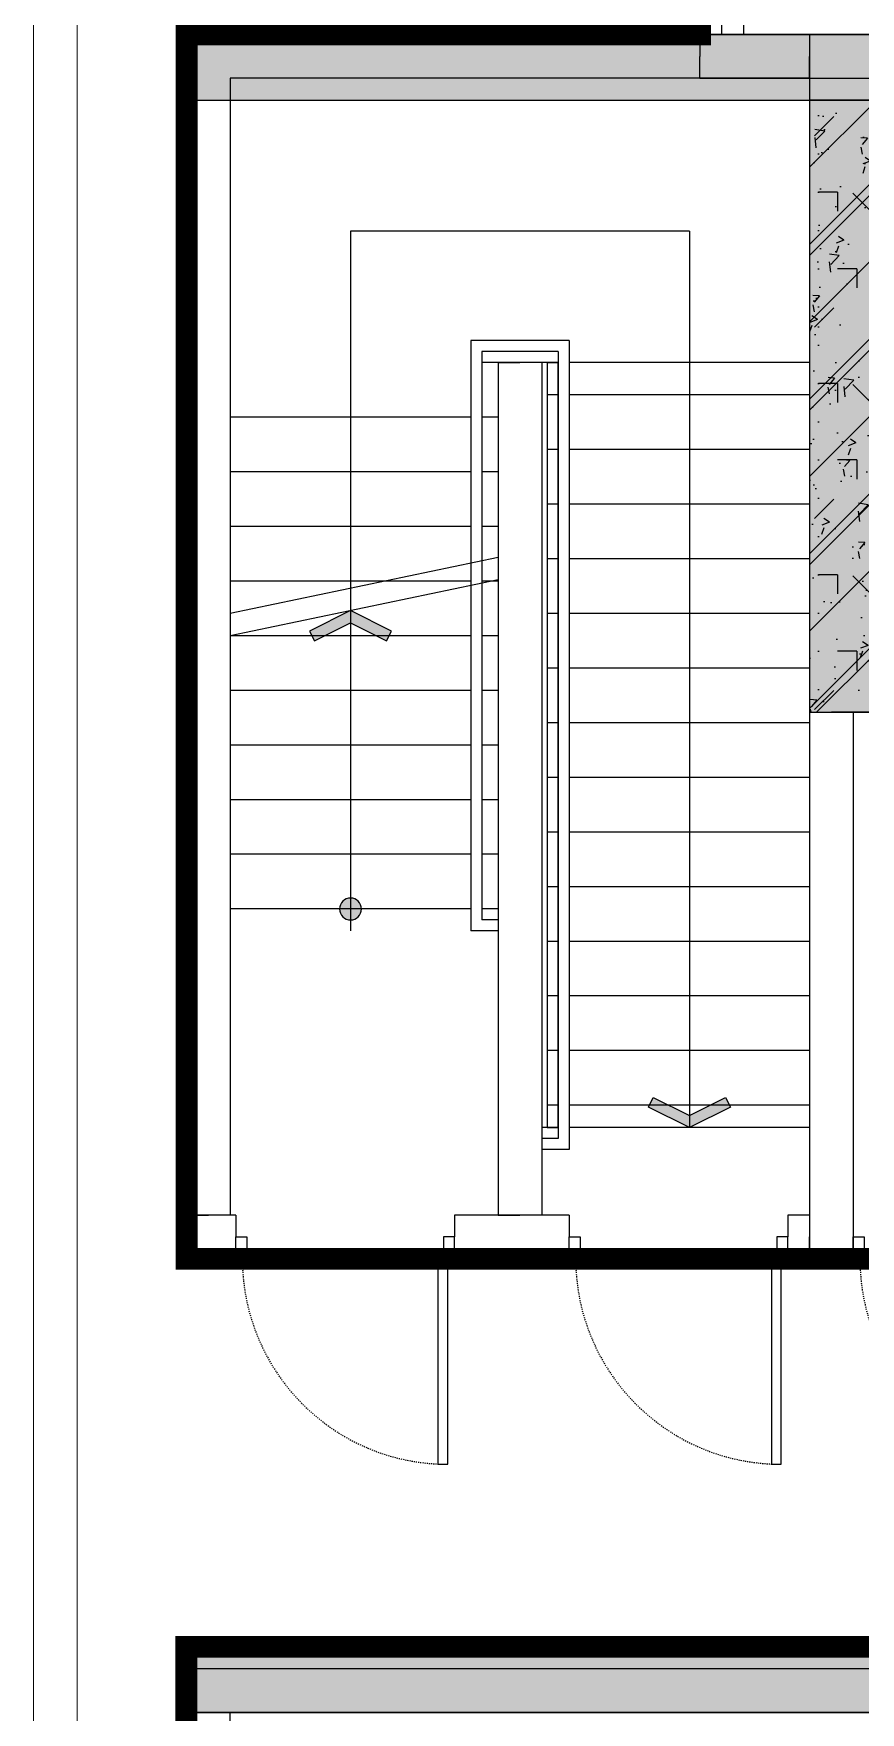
# Model space of a CAD drawing. Header units: millimetres. Extents: x 379264 to 1158416, y -283062 to 356890.
# Drawn here: x 1104351.2 to 1104426.8, y -4962.1 to -4808.5 of the extents above; entities that cross this region are included whole.
import ezdxf

# ---------------------------------------------------------------- set-up
doc = ezdxf.new("R2010")
doc.units = ezdxf.units.MM
doc.linetypes.add('keyplan TANG 1$0$mb tang 1 TWB$0$Hidden10.5', pattern=[1.5, 1, -0.5])
for name, color, linetype in [('CHI TIET THANG SAN VUON$0$DnW', 20, 'Continuous'), ('keyplan TANG 1$0$Brick Wall', 250, 'Continuous'), ('keyplan TANG 1$0$mb tang 1 TWB$0$Brick Wall', 250, 'Continuous'), ('keyplan TANG 1$0$mb tang 1 TWB$0$Concrete Line', 250, 'Continuous'), ('keyplan TANG 1$0$mb tang 1 TWB$0$Curtain Line', 250, 'Continuous'), ('keyplan TANG 1$0$mb tang 1 TWB$0$Door', 250, 'Continuous'), ('keyplan TANG 1$0$mb tang 1 TWB$0$Glass', 250, 'Continuous'), ('keyplan TANG 1$0$mb tang 1 TWB$0$Staircase', 250, 'Continuous'), ('keyplan TANG 1$0$mb tang 1 TWB$0$Staircase Break', 250, 'Continuous'), ('keyplan TANG 1$0$mb tang 1 TWB$0$Staircase Direction', 250, 'Continuous'), ('keyplan TANG 1$0$MB_Cot tang 1$0$Concrete Hatch', 250, 'Continuous'), ('keyplan TANG 1$0$MB_Cot tang 1$0$Concrete Line', 250, 'Continuous'), ('keyplan TANG 1$0$MB_Cot tang 1$0$Concrete Solid', 250, 'Continuous')]:
    doc.layers.add(name, color=color, linetype=linetype)
doc.layers.add('keyplan TANG 1$0$Hatch vat lieu', color=250, linetype='Continuous', lineweight=5)
doc.layers.add('keyplan TANG 1$0$Net Thay khac', color=250, linetype='Continuous', lineweight=15)

# ---------------------------------------------------------------- blocks, each defined once
blk = doc.blocks.new('keyplan TANG 1$0$mb tang 1 TWB$0$Door 1000-1')
at = {"color": 0, "linetype": 'ByBlock'}
blk.add_lwpolyline([(30, 100), (75, 100), (75, 1040.000000000015), (30, 1040.000000000015)], close=True, dxfattribs=at)
for points in [[(50, 55), (30, 55), (30, 100), (0, 100), (0, 0), (50, 0), (50, 55)], [(950.0000000000146, 55), (970.0000000000146, 55), (970.0000000000146, 100), (1000.000000000015, 100), (1000.000000000015, 0), (950.0000000000146, 0), (950.0000000000146, 55)]]:
    blk.add_lwpolyline(points, dxfattribs=at)
at = {"color": 0, "linetype": 'keyplan TANG 1$0$mb tang 1 TWB$0$Hidden10.5'}
blk.add_arc((30, 100), 940.0000000000146, 0, 90, dxfattribs=at)
blk = doc.blocks.new('*U92')
at = {"layer": 'keyplan TANG 1$0$mb tang 1 TWB$0$Door', "xscale": -1}
blk.add_blockref('keyplan TANG 1$0$mb tang 1 TWB$0$Door 1000-1', (1000.000000000015, 0), dxfattribs=at)
blk = doc.blocks.new('*U1407')
at = {"layer": 'keyplan TANG 1$0$mb tang 1 TWB$0$Door'}
blk.add_blockref('keyplan TANG 1$0$mb tang 1 TWB$0$Door 1000-1', (0, 0), dxfattribs=at)
blk = doc.blocks.new('keyplan TANG 1$0$mb tang 1 TWB$0$Arrow 60')
at = {"linetype": 'ByBlock', "lineweight": -2}
h = blk.add_hatch(color=0, dxfattribs=at)
h.paths.add_polyline_path([(1.875, 0.9375000000000001), (1.651393202249892, 1.384713595499924), (0, 0.5590169943748364), (-1.651393202250176, 1.384713595499924), (-1.875, 0.9375000000001494), (0, 0)], flags=17)
h.paths.add_polyline_path([(1.651393202249892, 1.384713595499925), (1.875, 0.9375), (0, 0), (-1.875, 0.9375000000001492), (-1.651393202250176, 1.384713595499925), (0, 0.5590169943748364)])
blk.add_hatch(color=0, dxfattribs=at).paths.add_polyline_path([(1.651393202249892, 1.384713595499925), (1.875, 0.9375), (0, 0), (-1.875, 0.9375000000001492), (-1.651393202250176, 1.384713595499925), (0, 0.5590169943748364)])
at = {"color": 0, "linetype": 'ByBlock', "lineweight": -2}
blk.add_lwpolyline([(1.651393202249892, 1.384713595499925), (1.875, 0.9375), (0, 0), (-1.875, 0.9375000000001492), (-1.651393202250176, 1.384713595499925), (0, 0.5590169943748364)], close=True, dxfattribs=at)
blk = doc.blocks.new('keyplan TANG 1$0$mb tang 1 TWB$0$Dot')
at = {"linetype": 'ByBlock', "lineweight": -2}
h = blk.add_hatch(color=0, dxfattribs=at)
edge = h.paths.add_edge_path()
edge.add_arc((0, 0), 0.5, 0, 360)
at = {"color": 0, "linetype": 'ByBlock', "lineweight": -2}
blk.add_line((-1.110223024625157e-16, -1), (5.551115123125783e-17, 1), dxfattribs=at)
blk.add_circle((0, 0), 0.5, dxfattribs=at)
blk = doc.blocks.new('keyplan TANG 1$0$mb tang 1 TWB$0$A$C2C4C50CE')
at = {"layer": 'keyplan TANG 1$0$mb tang 1 TWB$0$Staircase'}
h = blk.add_hatch(dxfattribs=at)
h.set_pattern_fill('_USER', color=256, scale=250, angle=90, pattern_type=0)
h.set_pattern_definition([(180, (-22499.87999999605, -20575.00000289806), (-7.081923622059975e-14, 250.0000000000001), [])])
h.paths.add_polyline_path([(-21049.87999999605, -19575.00000289807), (-21049.87999999605, -23075.00000289806), (-20999.87999999605, -23075.00000289806), (-20999.87999999605, -19575.00000289807)])
h.paths.add_polyline_path([(-20949.87999999605, -19575.00000289807), (-20949.87999999605, -23075.00000289806), (-19849.87999999605, -23075.00000289806), (-19849.87999999605, -19575.00000289807)])
at = {"layer": 'keyplan TANG 1$0$mb tang 1 TWB$0$Brick Wall'}
for p, q in [((-19849.87999999989, -18075.00000289807), (-22699.87999999971, -18075.00000289807)), ((-22699.87999999971, -18075.00000289807), (-22699.87999999971, -23475.00000289823)), ((-19849.87999999989, -18075.00000289807), (-19849.87999999989, -18175.00000289807)), ((-19849.87999999989, -18275.00000289807), (-19849.87999999989, -18175.00000289807)), ((-19849.87999999989, -18275.00000289807), (-22499.87999999971, -18275.00000289807)), ((-22499.87999999971, -18275.00000289807), (-22499.87999999971, -23475.00000289823)), ((-21274.87999999989, -19575.00000289807), (-21174.87999999989, -19575.00000289807)), ((-21274.87999999989, -19575.00000289807), (-21274.87999999989, -23475.00000289823)), ((-21074.87999999989, -19575.00000289807), (-21174.87999999989, -19575.00000289807)), ((-21074.87999999989, -19575.00000289807), (-21074.87999999989, -23475.00000289823)), ((-19849.87999999989, -21175.00000289812), (-19749.87999999989, -21175.00000289812)), ((-19849.87999999989, -21175.00000289812), (-19849.87999999989, -23675.0000028982)), ((-19649.87999999989, -21175.00000289812), (-19749.87999999989, -21175.00000289812)), ((-19649.87999999989, -21175.00000289812), (-19649.87999999989, -23675.0000028982)), ((-22474.880001064972, -23475.00000289835), (-22699.879999995934, -23475.0000028982)), ((-22699.879999995934, -23475.0000028982), (-22699.879999995992, -23575.0000028982)), ((-22699.87999999971, -23475.00000289823), (-22599.87999999971, -23475.00000289823)), ((-22499.87999999971, -23475.00000289823), (-22599.87999999971, -23475.00000289823)), ((-22474.880001064972, -23475.00000289835), (-22474.88000106503, -23575.00000289835)), ((-20949.88000018703, -23475.00000289835), (-21474.88000069081, -23475.00000289835)), ((-21474.88000069081, -23475.00000289835), (-21474.88000069081, -23575.00000289835)), ((-21274.87999999989, -23475.00000289823), (-21174.87999999989, -23475.00000289823)), ((-21074.87999999989, -23475.00000289823), (-21174.87999999989, -23475.00000289823)), ((-20949.88000018703, -23475.00000289835), (-20949.88000018703, -23575.00000289835)), ((-19849.87999999989, -23475.0000028982), (-19949.87999981275, -23475.0000028982)), ((-19949.87999981275, -23475.0000028982), (-19949.87999981275, -23575.0000028982)), ((-19849.87999999989, -23475.0000028982), (-19849.87999999989, -23575.0000028982)), ((-22699.87999999605, -23675.0000028982), (-22699.879999995992, -23575.0000028982)), ((-22474.88000106509, -23675.00000289835), (-22474.88000106503, -23575.00000289835)), ((-21474.88000069081, -23675.00000289835), (-21474.88000069081, -23575.00000289835)), ((-20949.88000018703, -23675.00000289835), (-20949.88000018703, -23575.00000289835)), ((-19949.87999981275, -23675.0000028982), (-19949.87999981275, -23575.0000028982)), ((-19849.87999999989, -23675.0000028982), (-19849.87999999989, -23575.0000028982)), ((-22474.88000106509, -23675.00000289835), (-22699.87999999605, -23675.0000028982)), ((-20949.88000018703, -23675.00000289835), (-21474.88000069081, -23675.00000289835)), ((-19849.87999999989, -23675.0000028982), (-19949.87999981275, -23675.0000028982)), ((-19849.87999999989, -23675.0000028982), (-19749.87999999989, -23675.0000028982)), ((-19649.87999999989, -23675.0000028982), (-19749.87999999989, -23675.0000028982)), ((-12249.87999973184, -25550.00000088602), (-22699.87999999605, -25550.00000088602)), ((-22699.87999999605, -25550.00000088602), (-22699.87999999605, -25650.00000088602)), ((-12249.87999973184, -25550.00000088602), (-12249.87999973184, -25650.00000088602)), ((-22699.87999999605, -25750.00000088602), (-22699.87999999605, -25650.00000088602)), ((-12249.87999973184, -25750.00000088602), (-12249.87999973184, -25650.00000088602)), ((-12249.87999973184, -25750.00000088602), (-22699.87999999605, -25750.00000088602))]:
    blk.add_line(p, q, dxfattribs=at)
at = {"layer": 'keyplan TANG 1$0$mb tang 1 TWB$0$Concrete Line'}
for p, q in [((-16949.879999999885, -18075.00000289819), (-19849.87999999989, -18075.000002898123)), ((-19849.87999999989, -18075.000002898123), (-19849.87999999989, -21175.00000289812)), ((-12249.87999999989, -18075.00000289813), (-16949.87999999989, -18075.00000289813)), ((-16949.87999999989, -18075.00000289813), (-16949.879999999885, -18075.00000289819)), ((-12249.87999999989, -21175.00000289812), (-12249.87999999989, -18075.00000289813)), ((-16949.87999999989, -18375.00000289819), (-19549.87999999989, -18375.00000289813)), ((-19549.87999999989, -18375.00000289813), (-19549.87999999989, -21175.00000289812)), ((-12549.87999999989, -18375.00000289813), (-16949.87999999989, -18375.00000289813)), ((-16949.87999999989, -18375.00000289813), (-16949.87999999989, -18375.00000289819)), ((-12549.87999999989, -21175.00000289812), (-12549.87999999989, -18375.00000289813)), ((-19849.87999999989, -21175.00000289812), (-19699.87999999989, -21175.00000289812)), ((-19549.87999999989, -21175.00000289812), (-19699.87999999989, -21175.00000289812)), ((-12549.87999999989, -21175.00000289812), (-12399.87999999989, -21175.00000289812)), ((-12249.87999999989, -21175.00000289812), (-12399.87999999989, -21175.00000289812))]:
    blk.add_line(p, q, dxfattribs=at)
at = {"layer": 'keyplan TANG 1$0$mb tang 1 TWB$0$Door'}
for p, q in [((-22399.88000037411, -23675.00000289835), (-21499.87999990099, -23675.00000289835)), ((-20849.88000009872, -23675.00000289835), (-19949.87999981275, -23675.00000289835))]:
    blk.add_line(p, q, dxfattribs=at)
at = {"layer": 'keyplan TANG 1$0$mb tang 1 TWB$0$Staircase'}
for p, q in [((-20949.87999999971, -19475.00000289807), (-21399.87999999971, -19475.00000289807)), ((-21399.87999999971, -19475.00000289807), (-21399.87999999968, -22175.00000289806)), ((-20949.87999999605, -19475.00000289807), (-21399.87999999605, -19475.00000289807)), ((-20949.87999999605, -19475.00000289807), (-20949.87999999605, -23175.00000289806)), ((-20999.87999999971, -19525.00000289807), (-21349.87999999971, -19525.00000289807)), ((-21349.87999999971, -19525.00000289807), (-21349.87999999968, -22125.00000289806)), ((-20999.87999999605, -19525.00000289807), (-21349.87999999605, -19525.00000289807)), ((-20999.87999999605, -19575.00000289807), (-21349.87999999605, -19575.00000289807)), ((-21049.87999999605, -19575.00000289807), (-20999.87999999605, -19575.00000289807)), ((-20999.87999999605, -19525.00000289807), (-20999.87999999605, -23125.00000289806)), ((-19849.87999999605, -19575.00000289807), (-20949.87999999605, -19575.00000289807)), ((-21399.87999999971, -19825.00000289807), (-22499.87999999971, -19825.00000289807)), ((-21274.87999999989, -19825.00000289807), (-21349.87999999968, -19825.00000289807)), ((-21399.87999999971, -20075.00000289809), (-22499.87999999971, -20075.00000289807)), ((-21274.87999999989, -20075.00000289807), (-21349.87999999968, -20075.00000289807)), ((-21399.87999999971, -20325.00000289809), (-22499.87999999971, -20325.00000289806)), ((-21274.87999999989, -20325.00000289806), (-21349.87999999968, -20325.00000289806)), ((-21399.87999999968, -20575.00000289809), (-22499.87999999971, -20575.00000289806)), ((-21274.87999999989, -20575.00000289806), (-21349.87999999968, -20575.00000289806)), ((-21399.87999999968, -20825.00000289809), (-22499.87999999971, -20825.00000289806)), ((-21274.87999999989, -20825.00000289806), (-21349.87999999968, -20825.00000289809)), ((-21399.87999999968, -21075.00000289806), (-22499.87999999971, -21075.00000289806)), ((-21274.87999999989, -21075.00000289806), (-21349.87999999968, -21075.00000289809)), ((-21399.87999999968, -21325.00000289806), (-22499.87999999971, -21325.00000289806)), ((-21274.87999999989, -21325.00000289806), (-21349.87999999968, -21325.00000289806)), ((-21399.87999999968, -21575.00000289806), (-22499.87999999971, -21575.00000289806)), ((-21274.87999999989, -21575.00000289806), (-21349.87999999968, -21575.00000289806)), ((-21399.87999999968, -21825.00000289806), (-22499.87999999971, -21825.00000289806)), ((-21274.87999999989, -21825.00000289806), (-21349.87999999968, -21825.00000289806)), ((-21399.87999999968, -22075.00000289806), (-22499.87999999968, -22075.00000289806)), ((-21274.87999999989, -22075.00000289806), (-21349.87999999968, -22075.00000289806)), ((-21274.87999999989, -22175.00000289806), (-21399.87999999968, -22175.00000289806)), ((-21274.87999999989, -22125.00000289806), (-21349.87999999968, -22125.00000289806)), ((-20999.87999999605, -23075.00000289806), (-21074.87999999989, -23075.00000289806)), ((-19849.87999999605, -23075.00000289806), (-20949.87999999605, -23075.00000289806)), ((-20999.87999999605, -23125.00000289806), (-21074.87999999989, -23125.00000289806)), ((-20949.87999999605, -23175.00000289806), (-21074.87999999989, -23175.00000289806))]:
    blk.add_line(p, q, dxfattribs=at)
blk.add_lwpolyline([(-21049.87999999605, -19575.00000289807), (-21049.87999999605, -23075.00000289806), (-20999.87999999605, -23075.00000289806), (-20999.87999999605, -19575.00000289807)], close=True, dxfattribs=at)
at = {"layer": 'keyplan TANG 1$0$mb tang 1 TWB$0$Staircase Break'}
for p, q in [((-21274.87999999989, -20467.64458063037), (-22499.87999999971, -20722.85291396365)), ((-21274.87999999989, -20569.79166956477), (-22499.87999999971, -20825.00000289806))]:
    blk.add_line(p, q, dxfattribs=at)
at = {"layer": 'keyplan TANG 1$0$mb tang 1 TWB$0$Staircase Direction'}
for p, q in [((-21949.87999999971, -18975.00000289807), (-21949.87999999971, -22125.00000289806)), ((-20399.87999999605, -18975.00000289807), (-21949.87999999971, -18975.00000289807)), ((-20399.87999999605, -18975.00000289807), (-20399.87999999605, -23075.00000289806)), ((-20399.87999999605, -23675.00000289806), (-21174.87999999605, -23675.00000289806))]:
    blk.add_line(p, q, dxfattribs=at)
at = {"layer": 'keyplan TANG 1$0$mb tang 1 TWB$0$Door', "rotation": 180}
for p in [(-21474.88000106509, -23575.0000028982), (-19949.88000018697, -23575.00000289809)]:
    blk.add_blockref('*U1407', p, dxfattribs=at)
at = {"layer": 'keyplan TANG 1$0$mb tang 1 TWB$0$Door', "xscale": -1, "rotation": 180}
blk.add_blockref('*U92', (-19649.88069462526, -23575.00000289809), dxfattribs=at)
at = {"layer": 'keyplan TANG 1$0$mb tang 1 TWB$0$Staircase Direction', "xscale": -100, "yscale": 100, "zscale": 100, "rotation": 180}
for name, p in [('keyplan TANG 1$0$mb tang 1 TWB$0$Arrow 60', (-21949.87999999971, -20710.41666956474)), ('keyplan TANG 1$0$mb tang 1 TWB$0$Dot', (-21949.87999999968, -22075.00000289806))]:
    blk.add_blockref(name, p, dxfattribs=at)
at = {"layer": 'keyplan TANG 1$0$mb tang 1 TWB$0$Staircase Direction', "xscale": 100, "yscale": 100, "zscale": 100}
blk.add_blockref('keyplan TANG 1$0$mb tang 1 TWB$0$Arrow 60', (-20399.87999999605, -23075.00000289806), dxfattribs=at)
blk = doc.blocks.new('keyplan TANG 1$0$mb tang 1 TWB$0$A$C67f029bb')
blk.add_blockref('keyplan TANG 1$0$mb tang 1 TWB$0$A$C2C4C50CE', (-42386.0469336505, -77633.4732285568))
blk = doc.blocks.new('*U1401')
at = {"layer": 'keyplan TANG 1$0$MB_Cot tang 1$0$Concrete Hatch'}
h = blk.add_hatch(dxfattribs=at)
h.set_pattern_fill('CONCRETE', color=256, scale=50, style=0, pattern_type=2)
h.set_pattern_definition([(45, (-6900, -49.99999999999986), (-176.7766952966369, 176.7766952966369), []), (45, (-6900, 1.4210854715202e-13), (-353.5533905932737, 353.5533905932738), []), (49.99999999999999, (-6900, -49.99999999999986), (358.6300913003767, -31.37606749129755), [37.5, -412.5]), (355, (-6900, -49.99999999999986), (-69.3756668065, 376.0960668500059), [30, -330]), (100.4514, (-6870.11416, -52.61466999999985), (289.2546908570108, 344.7197710304768), [31.870095, -350.571056]), (46.18420000000001, (-6900, 50.00000000000014), (533.6205243128222, -82.75950716450905), [56.25, -618.75]), (96.6356, (-6855.5316275, 43.10334650000013), (467.3313527743517, 487.0589354502209), [47.805144, -525.8565]), (351.1842, (-6900, 50.00000000000014), (467.3309725668136, 487.0593004626623), [45, -495]), (21, (-6850, 25.00000000000014), (298.4535260592309, -201.3094453326694), [37.5, -412.5]), (326.0000000000001, (-6850, 25.00000000000014), (121.6576659607909, 362.5750225234265), [30, -330]), (71.4514, (-6825.1288835, 8.224197000000146), (420.111314290745, 161.2652483549762), [31.870095, -350.571056]), (37.50000000000001, (-6900, -49.99999999999986), (6.079927658645334, 166.4469269156558), [0, -326, 0, -335, 0, -331.25]), (7.499999999999999, (-6900, -49.99999999999986), (131.5347687210743, 197.2058559411801), [0, -191, 0, -318.5, 0, -126.25]), (327.5, (-7011.5, -49.99999999999986), (266.9112180862045, -11.2774358671899), [0, -125, 0, -390, 0, -517.5]), (317.5, (-7061.5, -49.99999999999986), (291.5930846711931, 50.05249116615882), [0, -162.5, 0, -259, 0, -367.5]), (0, (-6725, 125.0000000000001), (0, 875), [87.5, -787.5]), (0, (-6462.5, 300.0000000000001), (0, 875), [87.5, -787.5]), (0, (-6637.5, 650.0000000000001), (0, 875), [87.5, -350, 87.5, -350]), (90, (-6725, 125.0000000000001), (-875, 5.35782974626967e-14), [87.5, -787.5]), (90, (-6637.5, 650.0000000000001), (-875, 5.35782974626967e-14), [87.5, -787.5]), (90, (-6375, 300.0000000000001), (-875, 5.35782974626967e-14), [87.5, -787.5]), (90, (-6200, 562.5000000000001), (-875, 5.35782974626967e-14), [87.5, -787.5]), (135, (-6637.5, 125.0000000000001), (-875.016357447105, 8.881784197001252e-14), [123.76, -1113.7]), (135, (-6550, 650.0000000000001), (-875.016357447105, 8.881784197001252e-14), [123.76, -1113.7]), (45, (-6462.5, 300.0000000000001), (8.881784197001252e-14, 875.016357447105), [123.76, -247.485, 123.76, -742.455]), (0, (-7075, -49.99999999999986), (87.5, 87.5), [-175, 0])])
h.paths.add_polyline_path([(-8650, 150), (-8650, -149.9999999999999), (1800, -150), (1800, 150)])
at = {"layer": 'keyplan TANG 1$0$MB_Cot tang 1$0$Concrete Solid'}
blk.add_hatch(color=256, dxfattribs=at).paths.add_polyline_path([(-8650, 150), (-8650, -149.9999999999999), (1800, -150), (1800, 150)])
at = {"layer": 'keyplan TANG 1$0$MB_Cot tang 1$0$Concrete Line'}
blk.add_lwpolyline([(-8650, 150), (-8650, -149.9999999999999), (1800, -150), (1800, 150)], close=True, dxfattribs=at)
blk = doc.blocks.new('*U1402')
at = {"layer": 'keyplan TANG 1$0$MB_Cot tang 1$0$Concrete Hatch'}
h = blk.add_hatch(dxfattribs=at)
h.set_pattern_fill('CONCRETE', color=256, scale=50, style=0, pattern_type=2)
h.set_pattern_definition([(45, (-250, 2450.000000000058), (-176.7766952966369, 176.7766952966369), []), (45, (-250, 2500.000000000058), (-353.5533905932737, 353.5533905932738), []), (49.99999999999999, (-250, 2450.000000000058), (358.6300913003767, -31.37606749129755), [37.5, -412.5]), (355, (-250, 2450.000000000058), (-69.3756668065, 376.0960668500059), [30, -330]), (100.4514, (-220.11416, 2447.385330000058), (289.2546908570108, 344.7197710304768), [31.870095, -350.571056]), (46.18420000000001, (-250, 2550.000000000058), (533.6205243128222, -82.75950716450905), [56.25, -618.75]), (96.6356, (-205.5316275, 2543.103346500058), (467.3313527743517, 487.0589354502209), [47.805144, -525.8565]), (351.1842, (-250, 2550.000000000058), (467.3309725668136, 487.0593004626623), [45, -495]), (21, (-200, 2525.000000000058), (298.4535260592309, -201.3094453326694), [37.5, -412.5]), (326.0000000000001, (-200, 2525.000000000058), (121.6576659607909, 362.5750225234265), [30, -330]), (71.4514, (-175.1288835, 2508.224197000058), (420.111314290745, 161.2652483549762), [31.870095, -350.571056]), (37.50000000000001, (-250, 2450.000000000058), (6.079927658645334, 166.4469269156558), [0, -326, 0, -335, 0, -331.25]), (7.499999999999999, (-250, 2450.000000000058), (131.5347687210743, 197.2058559411801), [0, -191, 0, -318.5, 0, -126.25]), (327.5, (-361.5, 2450.000000000058), (266.9112180862045, -11.2774358671899), [0, -125, 0, -390, 0, -517.5]), (317.5, (-411.5, 2450.000000000058), (291.5930846711931, 50.05249116615882), [0, -162.5, 0, -259, 0, -367.5]), (0, (-75, 2625.000000000058), (0, 875), [87.5, -787.5]), (0, (187.5, 2800.000000000058), (0, 875), [87.5, -787.5]), (0, (12.5, 3150.000000000058), (0, 875), [87.5, -350, 87.5, -350]), (90, (-75, 2625.000000000058), (-875, 5.35782974626967e-14), [87.5, -787.5]), (90, (12.5, 3150.000000000058), (-875, 5.35782974626967e-14), [87.5, -787.5]), (90, (275, 2800.000000000058), (-875, 5.35782974626967e-14), [87.5, -787.5]), (90, (450, 3062.500000000058), (-875, 5.35782974626967e-14), [87.5, -787.5]), (135, (12.5, 2625.000000000058), (-875.016357447105, 8.881784197001252e-14), [123.76, -1113.7]), (135, (100, 3150.000000000058), (-875.016357447105, 8.881784197001252e-14), [123.76, -1113.7]), (45, (187.5, 2800.000000000058), (8.881784197001252e-14, 875.016357447105), [123.76, -247.485, 123.76, -742.455]), (0, (-425, 2450.000000000058), (87.5, 87.5), [-175, 0])])
h.paths.add_polyline_path([(-250, 2650.000000000058), (-250, -149.9999999999999), (50, -150), (50, 2650.000000000058)])
at = {"layer": 'keyplan TANG 1$0$MB_Cot tang 1$0$Concrete Solid'}
blk.add_hatch(color=256, dxfattribs=at).paths.add_polyline_path([(-250, 2650.000000000058), (-250, -149.9999999999999), (50, -150), (50, 2650.000000000058)])
at = {"layer": 'keyplan TANG 1$0$MB_Cot tang 1$0$Concrete Line'}
blk.add_lwpolyline([(-250, 2650.000000000058), (-250, -149.9999999999999), (50, -150), (50, 2650.000000000058)], close=True, dxfattribs=at)
blk = doc.blocks.new('keyplan TANG 1')
at = {"color": 7, "const_width": 100}
blk.add_lwpolyline([(76848.45467698967, 83550.26210417584), (76848.45467698967, 90049.99999513064), (80999.9993054535, 90049.99999512354), (80999.9993054535, 91824.99999273785), (76850.000000005, 91824.99999274027), (76850.000000005, 97424.99999273787), (79198.45461166167, 97424.99999590334), (79198.45461166167, 103724.9999999999), (82500.00071040692, 103725.2593077353), (82500.00071040692, 122524.7406868417), (79198.45461165802, 122524.7406868417), (79198.45461165802, 128825.0000012901), (76850.00000000146, 128825.0000012901), (76850.00000000102, 136500.0000023285)], dxfattribs=at)
at = {"layer": 'keyplan TANG 1$0$Brick Wall'}
for p, q in [((79198.45461166167, 97424.99999590334), (79198.4546116618, 97324.99999590334)), ((79198.45461166167, 97424.99999590334), (87300.00000000425, 97424.99999591429)), ((87300.00000000425, 97424.99999591429), (87300.00000000438, 97324.99999591429)), ((79198.45461166193, 97224.99999590334), (79198.4546116618, 97324.99999590334)), ((87300.00000000451, 97224.99999591429), (87300.00000000438, 97324.99999591429)), ((79198.45461166193, 97224.99999590334), (87300.00000000451, 97224.99999591429))]:
    blk.add_line(p, q, dxfattribs=at)
at = {"layer": 'keyplan TANG 1$0$Hatch vat lieu'}
blk.add_lwpolyline([(76350.00000000099, 98875.129771279), (76350.00000000099, 83550.00058133813)], dxfattribs=at)
at = {"layer": 'keyplan TANG 1$0$mb tang 1 TWB$0$Brick Wall'}
for p, q in [((79198.45461166167, 97424.99999590334), (79198.4546116618, 97324.99999590334)), ((79198.45461166167, 97424.99999590334), (87300.00000000425, 97424.99999591429)), ((87300.00000000425, 97424.99999591429), (87300.00000000438, 97324.99999591429)), ((79198.45461166193, 97224.99999590334), (79198.4546116618, 97324.99999590334)), ((87300.00000000451, 97224.99999591429), (87300.00000000438, 97324.99999591429)), ((79198.45461166193, 97224.99999590334), (87300.00000000451, 97224.99999591429))]:
    blk.add_line(p, q, dxfattribs=at)
at = {"layer": 'keyplan TANG 1$0$mb tang 1 TWB$0$Curtain Line'}
for p, q in [((79198.45461166167, 97424.99999590334), (79198.45461165818, 99475.12976990291)), ((79198.45461165818, 99475.12976990291), (79298.45461165818, 99475.12976990291)), ((79398.45461165818, 99475.12976990291), (79298.45461165818, 99475.12976990291)), ((79398.45461166167, 97424.99999590334), (79398.45461165818, 99475.12976990291)), ((79198.45461166167, 97424.99999590334), (79298.45461166167, 97424.99999590334)), ((79398.45461166167, 97424.99999590334), (79298.45461166167, 97424.99999590334)), ((76848.45461165858, 83550.00000000093), (76850.00000000105, 89749.99999474986)), ((76850.00000000105, 89749.99999474986), (76949.99999689462, 89749.97506913218)), ((77049.99999378818, 89749.9501435145), (76949.99999689462, 89749.97506913218)), ((77048.50446910835, 83750.0000000009), (77049.99999378818, 89749.9501435145)), ((78101.54538542207, 83750.00000000079), (77048.50446910835, 83750.0000000009)), ((78101.54538542205, 82699.99999850323), (78101.54538542207, 83750.00000000079)), ((77901.54538542207, 83550.00000000081), (76848.45461165858, 83550.00000000093)), ((77901.54538542207, 82699.99999850325), (77901.54538542207, 83550.00000000081)), ((77901.54538542207, 82699.99999850325), (78001.54538542207, 82699.99999850325)), ((78101.54538542205, 82699.99999850323), (78001.54538542207, 82699.99999850325))]:
    blk.add_line(p, q, dxfattribs=at)
at = {"layer": 'keyplan TANG 1$0$mb tang 1 TWB$0$Glass'}
blk.add_line((79298.45461166167, 97424.99999590334), (79298.45461166167, 99475.12976990291), dxfattribs=at)
at = {"layer": 'keyplan TANG 1$0$Net Thay khac'}
blk.add_lwpolyline([(76849.99999999744, 136499.9999970782), (76150.00000000105, 136499.9999970782), (76150.00000000099, 74804.87005053653, 0.2818337768156034), (77786.09354582714, 72132.8372692513), (81322.01928782777, 70327.96721871459, 0.1185413434814177), (82685.92574200156, 69999.99999999988), (99552.09518931291, 69999.99999999994)], format="xyb", dxfattribs=at)
blk.add_blockref('keyplan TANG 1$0$mb tang 1 TWB$0$A$C67f029bb', (141935.9269336516, 193133.4732241927))
at = {"layer": 'keyplan TANG 1$0$MB_Cot tang 1$0$Concrete Line', "rotation": 180}
for name, p in [('*U1401', (78650.00000000102, 97274.99999999977)), ('*U1402', (79749.99999999997, 96974.99999999977)), ('*U1401', (78650.00000000105, 89899.99999513064))]:
    blk.add_blockref(name, p, dxfattribs=at)

msp = doc.modelspace()

# ---------------------------------------------------------------- block references
at = {"layer": 'CHI TIET THANG SAN VUON$0$DnW', "xscale": 0.02, "yscale": 0.02, "zscale": 0.02}
msp.add_blockref('keyplan TANG 1', (1102828.19624897, -6757.067446401816), dxfattribs=at)

doc.saveas('drawing.dxf')
